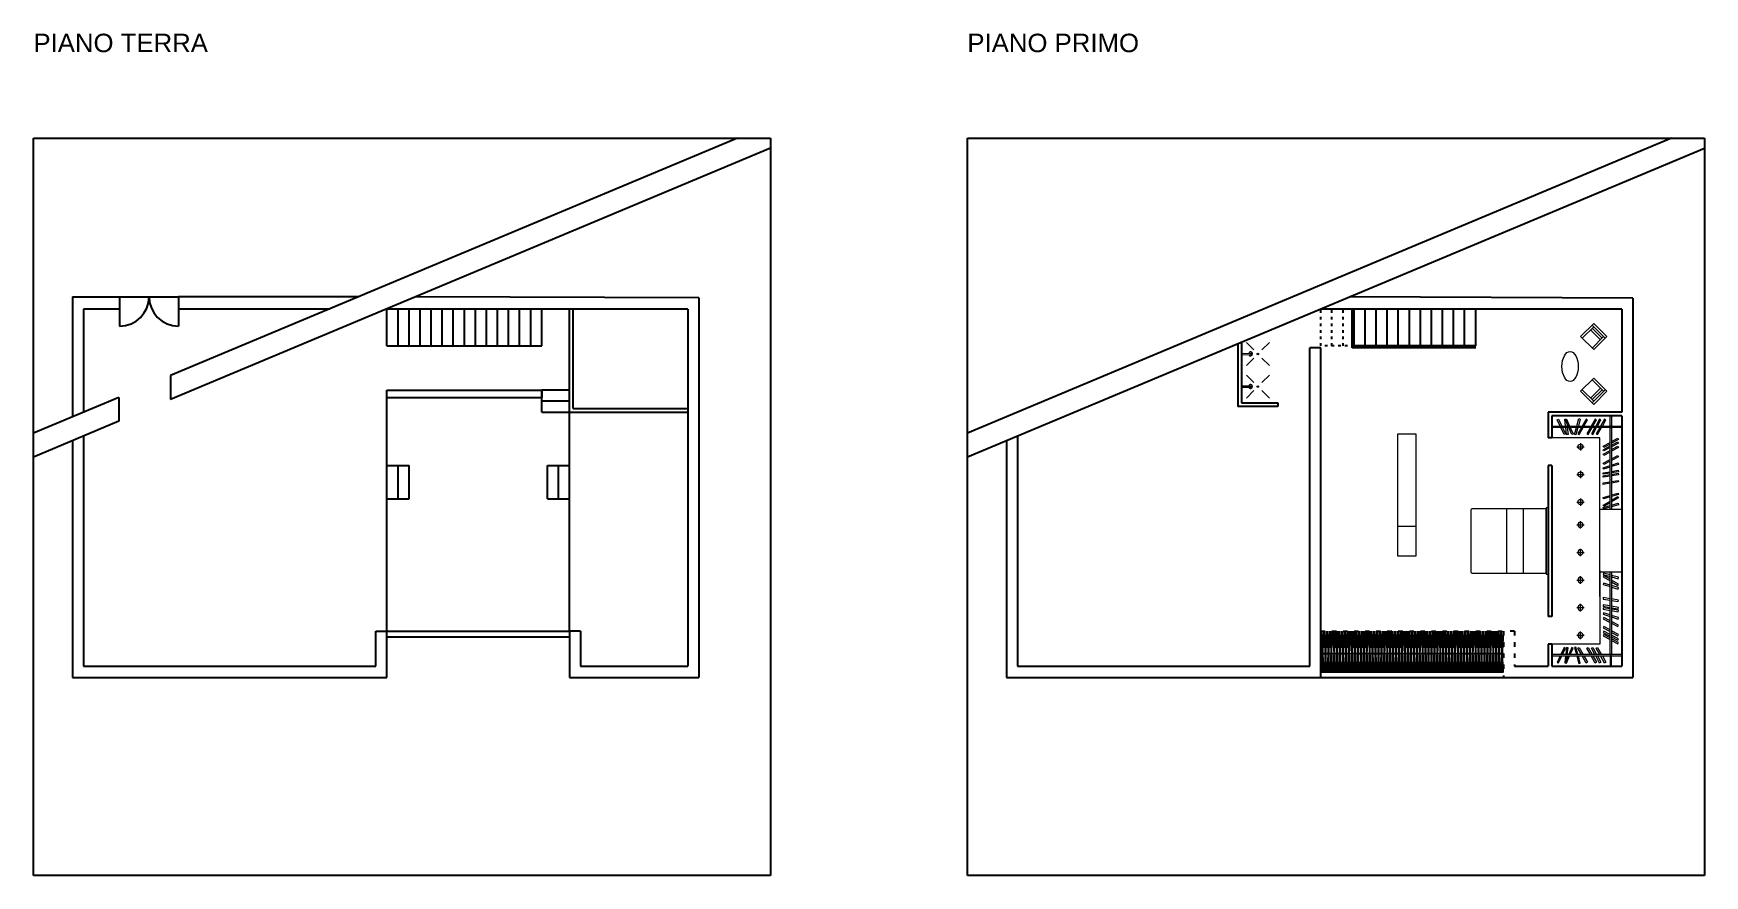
# Model space of a CAD drawing. Header units: centimetres. Extents: x 898 to 5432, y 772 to 3056.
import ezdxf

# ---------------------------------------------------------------- set-up
doc = ezdxf.new("R2010")
doc.units = ezdxf.units.CM
doc.linetypes.add('ACAD_ISO03W100', pattern=[30, 12, -18])
for name, color, linetype, lineweight in [('ARREDI_attrezzature - furniture', 175, 'Continuous', 9), ('ARREDI_attrezzature_furniture', 175, 'Continuous', 9), ('PROIEZIONI_finissime_fine lines', 251, 'Continuous', 9)]:
    doc.layers.add(name, color=color, linetype=linetype, lineweight=lineweight)
for name, color, linetype in [('MURO', 1, 'Continuous'), ('SERRAMENTI', 3, 'Continuous'), ('vetro', 4, 'Continuous'), ('Wall', 43, 'Continuous')]:
    doc.layers.add(name, color=color, linetype=linetype)
doc.styles.get("Standard").update_dxf_attribs({"font": 'arial.ttf'})

# ---------------------------------------------------------------- blocks, each defined once
blk = doc.blocks.new('luci 5372')
at = {"layer": 'ARREDI_attrezzature - furniture'}
blk.add_circle((159.318, 86.804), 0.07, dxfattribs=at)
at = {"layer": 'PROIEZIONI_finissime_fine lines'}
for p, q in [((159.418, 86.804), (159.218, 86.804)), ((159.318, 86.704), (159.318, 86.904))]:
    blk.add_line(p, q, dxfattribs=at)
blk = doc.blocks.new('letto 4860')
at = {"layer": 'ARREDI_attrezzature - furniture'}
for p, q in [((143.446, 85.473), (143.446, 83.723)), ((143.896, 85.473), (143.896, 83.723))]:
    blk.add_line(p, q, dxfattribs=at)
blk.add_lwpolyline([(142.826, 85.498), (142.776, 85.498), (142.776, 83.698), (142.826, 83.698)], close=True, dxfattribs=at)
blk.add_lwpolyline([(142.826, 83.723), (144.816, 83.723, 0.414214), (144.876, 83.783), (144.876, 85.413, 0.414214), (144.816, 85.473), (142.826, 85.473)], format="xyb", close=True, dxfattribs=at)

msp = doc.modelspace()

# ---------------------------------------------------------------- linework, layer by layer
for p, q in [((898.5, 2772.1), (2898.5, 2772.1)), ((898.5, 772.1), (898.5, 2772.1)), ((2898.5, 2772.1), (2898.5, 772.1)), ((3432.2, 2771.9), (5432.2, 2771.9)), ((3432.2, 771.9), (3432.2, 2771.9)), ((5432.2, 2771.9), (5432.2, 2509.3)), ((5432.2, 2509.3), (5432.2, 771.9)), ((1857.6, 2208.6), (1857.6, 2308.6)), ((1887.6, 2208.6), (1887.6, 2308.6)), ((1917.6, 2208.6), (1917.6, 2308.6)), ((1947.6, 2208.6), (1947.6, 2308.6)), ((1977.6, 2208.6), (1977.6, 2308.6)), ((2007.6, 2208.6), (2007.6, 2308.6)), ((2037.6, 2208.6), (2037.6, 2308.6)), ((2067.6, 2208.6), (2067.6, 2308.6)), ((2097.6, 2208.6), (2097.6, 2308.6)), ((2127.6, 2208.6), (2127.6, 2308.6)), ((2157.6, 2208.6), (2157.6, 2308.6)), ((2187.6, 2208.6), (2187.6, 2308.6)), ((2187.6, 2208.6), (2187.6, 2308.6)), ((2217.6, 2208.6), (2217.6, 2308.6)), ((2247.6, 2208.6), (2247.6, 2308.6)), ((2277.6, 2208.6), (2277.6, 2308.6)), ((2277.6, 2208.6), (2277.6, 2308.6)), ((4511.3, 2208.5), (4511.3, 2308.5)), ((4541.3, 2208.5), (4541.3, 2308.5)), ((4571.3, 2208.5), (4571.3, 2308.5)), ((4601.3, 2208.5), (4601.3, 2308.5)), ((4631.3, 2208.5), (4631.3, 2308.5)), ((4661.3, 2208.5), (4661.3, 2308.5)), ((4691.3, 2208.5), (4691.3, 2308.5)), ((4721.3, 2208.5), (4721.3, 2308.5)), ((4721.3, 2208.5), (4721.3, 2308.5)), ((4751.3, 2208.5), (4751.3, 2308.5)), ((4781.3, 2208.5), (4781.3, 2308.5)), ((4811.3, 2208.5), (4811.3, 2308.5)), ((4811.3, 2208.5), (4811.3, 2308.5)), ((1857.6, 2208.6), (2277.6, 2208.6)), ((2352.9, 2088.6), (2277.6, 2088.6)), ((2277.6, 2028.6), (2277.6, 2088.6)), ((2352.9, 2028.6), (2352.9, 2088.6)), ((1857.6, 1434.8), (1857.6, 2068.6)), ((2352.9, 2058.6), (2277.6, 2058.6)), ((2277.6, 2028.6), (2352.9, 2028.6)), ((2352.9, 1434.8), (2352.9, 2028.6)), ((1857.6, 1884.2), (1917.6, 1884.2)), ((1887.6, 1794.2), (1887.6, 1884.2)), ((1917.6, 1794.2), (1917.6, 1884.2)), ((2292.9, 1794.2), (2292.9, 1884.2)), ((2292.9, 1884.2), (2352.9, 1884.2)), ((2322.9, 1794.2), (2322.9, 1884.2)), ((1857.6, 1794.2), (1917.6, 1794.2)), ((2292.9, 1794.2), (2352.9, 1794.2)), ((2898.5, 772.1), (898.5, 772.1)), ((2318.5, 772.1), (1687.5, 772.1)), ((5432.2, 771.9), (3432.2, 771.9))]:
    msp.add_line(p, q)
at = {"linetype": 'ACAD_ISO03W100', "ltscale": 0.6}
for p, q in [((4391.3, 2208.5), (4391.3, 2308.5)), ((4421.3, 2208.5), (4421.3, 2308.5)), ((4451.3, 2208.5), (4451.3, 2308.5)), ((4481.3, 2208.5), (4391.3, 2208.5))]:
    msp.add_line(p, q, dxfattribs=at)
at = {"layer": 'ARREDI_attrezzature - furniture'}
for p, q in [((5131.4, 2269.1), (5096, 2233.7)), ((5166.7, 2233.7), (5131.4, 2269.1)), ((5096, 2233.7), (5131.4, 2198.4)), ((5131.4, 2260.6), (5100.3, 2229.5)), ((5149.7, 2225.3), (5122.9, 2252.1)), ((5162.5, 2229.5), (5127.1, 2264.8)), ((5154, 2229.5), (5127.1, 2256.4)), ((5127.1, 2202.6), (5158.2, 2233.7)), ((5131.4, 2198.4), (5166.7, 2233.7)), ((5096, 2085.5), (5131.4, 2120.8)), ((5131.4, 2058.6), (5100.3, 2089.7)), ((5149.7, 2093.9), (5122.9, 2067.1)), ((5127.1, 2116.6), (5158.2, 2085.5)), ((5154, 2089.7), (5127.1, 2062.8)), ((5162.5, 2089.7), (5127.1, 2054.3)), ((5131.4, 2120.8), (5166.7, 2085.5)), ((5131.4, 2050.1), (5096, 2085.5)), ((5166.7, 2085.5), (5131.4, 2050.1)), ((5017.6, 1959.2), (5017.6, 2019.2)), ((5017.6, 2019.2), (5207.6, 2019.2)), ((5207.6, 1339.5), (5207.6, 2019.2)), ((5147.6, 1959.2), (5017.6, 1959.2)), ((5147.6, 1529.2), (5147.6, 1959.2)), ((5175.6, 1987.2), (5179.6, 1987.2)), ((5175.6, 1764.8), (5175.6, 1987.2)), ((5179.6, 1987.2), (5179.6, 1764.8)), ((5207.6, 1764.8), (5147.6, 1764.8)), ((5147.6, 1599.5), (5147.6, 1399.5)), ((5207.6, 1594.6), (5147.6, 1594.6)), ((5175.6, 1371.5), (5175.6, 1594.6)), ((5179.6, 1594.6), (5179.6, 1371.5)), ((4391.3, 1434.7), (4396.8, 1324.5)), ((4397.3, 1434.7), (4391.8, 1324.5)), ((4393.2, 1434.8), (4398.8, 1324.5)), ((4399.3, 1434.7), (4393.8, 1324.5)), ((4399.2, 1434.7), (4404.7, 1324.5)), ((4405.3, 1434.7), (4399.7, 1324.5)), ((4401.2, 1434.8), (4406.7, 1324.5)), ((4407.3, 1434.7), (4401.7, 1324.5)), ((4407.2, 1434.7), (4412.7, 1324.5)), ((4413.3, 1434.7), (4407.8, 1324.5)), ((4409.2, 1434.7), (4414.7, 1324.5)), ((4415.3, 1434.7), (4409.8, 1324.5)), ((4415.2, 1434.7), (4420.7, 1324.5)), ((4421.2, 1434.7), (4415.7, 1324.5)), ((4417.2, 1434.7), (4422.7, 1324.5)), ((4423.2, 1434.7), (4417.7, 1324.5)), ((4423.2, 1434.7), (4428.7, 1324.5)), ((4429.2, 1434.7), (4423.7, 1324.5)), ((4425.2, 1434.7), (4430.7, 1324.5)), ((4431.2, 1434.7), (4425.7, 1324.5)), ((4431.2, 1434.7), (4436.7, 1324.5)), ((4437.2, 1434.7), (4431.7, 1324.5)), ((4433.2, 1434.7), (4438.7, 1324.5)), ((4439.2, 1434.7), (4433.7, 1324.5)), ((4439.2, 1434.7), (4444.7, 1324.5)), ((4445.2, 1434.7), (4439.7, 1324.5)), ((4441.2, 1434.7), (4446.7, 1324.5)), ((4447.2, 1434.7), (4441.7, 1324.5)), ((4447.1, 1434.7), (4452.7, 1324.5)), ((4453.2, 1434.7), (4447.7, 1324.5)), ((4449.2, 1434.7), (4454.7, 1324.5)), ((4455.2, 1434.7), (4449.7, 1324.5)), ((4455.2, 1434.7), (4460.7, 1324.5)), ((4461.2, 1434.7), (4455.7, 1324.5)), ((4457.2, 1434.7), (4462.7, 1324.5)), ((4463.2, 1434.7), (4457.7, 1324.5)), ((4463.1, 1434.7), (4468.6, 1324.5)), ((4469.2, 1434.7), (4463.6, 1324.5)), ((4465.1, 1434.7), (4470.6, 1324.5)), ((4471.2, 1434.7), (4465.7, 1324.5)), ((4471.1, 1434.7), (4476.6, 1324.5)), ((4477.2, 1434.7), (4471.7, 1324.5)), ((4473.1, 1434.7), (4478.6, 1324.5)), ((4479.2, 1434.7), (4473.7, 1324.5)), ((4479.1, 1434.7), (4484.6, 1324.5)), ((4485.1, 1434.7), (4479.6, 1324.5)), ((4481.1, 1434.7), (4486.6, 1324.5)), ((4487.1, 1434.7), (4481.6, 1324.5)), ((4487.1, 1434.7), (4492.6, 1324.5)), ((4493.1, 1434.7), (4487.6, 1324.5)), ((4489.1, 1434.7), (4494.6, 1324.5)), ((4495.1, 1434.7), (4489.6, 1324.5)), ((4495.1, 1434.7), (4500.6, 1324.5)), ((4501.1, 1434.7), (4495.6, 1324.5)), ((4497.1, 1434.7), (4502.6, 1324.5)), ((4503.1, 1434.7), (4497.6, 1324.5)), ((4503.1, 1434.7), (4508.6, 1324.5)), ((4509.1, 1434.7), (4503.6, 1324.5)), ((4505.1, 1434.7), (4510.6, 1324.5)), ((4511.1, 1434.7), (4505.6, 1324.5)), ((4511.1, 1434.7), (4516.6, 1324.5)), ((4517.1, 1434.7), (4511.6, 1324.5)), ((4513.1, 1434.7), (4518.6, 1324.5)), ((4519.1, 1434.7), (4513.6, 1324.5)), ((4519.1, 1434.7), (4524.6, 1324.5)), ((4525.1, 1434.7), (4519.6, 1324.5)), ((4521.1, 1434.7), (4526.6, 1324.5)), ((4527.1, 1434.7), (4521.6, 1324.5)), ((4527, 1434.7), (4532.5, 1324.5)), ((4533.1, 1434.7), (4527.6, 1324.5)), ((4529, 1434.7), (4534.5, 1324.5)), ((4535.1, 1434.7), (4529.6, 1324.5)), ((4535, 1434.7), (4540.6, 1324.5)), ((4541.1, 1434.7), (4535.6, 1324.5)), ((4537, 1434.7), (4542.6, 1324.5)), ((4543.1, 1434.7), (4537.6, 1324.5)), ((4543, 1434.7), (4548.5, 1324.5)), ((4549, 1434.7), (4543.5, 1324.5)), ((4545, 1434.7), (4550.5, 1324.5)), ((4551, 1434.7), (4545.5, 1324.5)), ((4551, 1434.7), (4556.5, 1324.5)), ((4557.1, 1434.7), (4551.5, 1324.5)), ((4553, 1434.7), (4558.5, 1324.5)), ((4559.1, 1434.7), (4553.5, 1324.5)), ((4559, 1434.7), (4564.5, 1324.5)), ((4565, 1434.7), (4559.5, 1324.5)), ((4561, 1434.7), (4566.5, 1324.5)), ((4567, 1434.7), (4561.5, 1324.5)), ((4567, 1434.7), (4572.5, 1324.5)), ((4573, 1434.7), (4567.5, 1324.5)), ((4569, 1434.7), (4574.5, 1324.5)), ((4575, 1434.7), (4569.5, 1324.5)), ((4575, 1434.7), (4580.5, 1324.5)), ((4581, 1434.7), (4575.5, 1324.5)), ((4577, 1434.7), (4582.5, 1324.5)), ((4583, 1434.7), (4577.5, 1324.5)), ((4583, 1434.7), (4588.5, 1324.5)), ((4589, 1434.7), (4583.5, 1324.5)), ((4585, 1434.7), (4590.5, 1324.5)), ((4591, 1434.7), (4585.5, 1324.5)), ((4590.9, 1434.7), (4596.5, 1324.5)), ((4597, 1434.7), (4591.5, 1324.5)), ((4592.9, 1434.7), (4598.5, 1324.5)), ((4599, 1434.7), (4593.5, 1324.5)), ((4599, 1434.7), (4604.5, 1324.5)), ((4605, 1434.7), (4599.5, 1324.5)), ((4601, 1434.7), (4606.5, 1324.5)), ((4607, 1434.7), (4601.5, 1324.5)), ((4606.9, 1434.7), (4612.4, 1324.5)), ((4613, 1434.7), (4607.4, 1324.5)), ((4608.9, 1434.7), (4614.4, 1324.5)), ((4615, 1434.7), (4609.4, 1324.5)), ((4614.9, 1434.7), (4620.4, 1324.5)), ((4621, 1434.7), (4615.5, 1324.5)), ((4616.9, 1434.7), (4622.4, 1324.5)), ((4623, 1434.7), (4617.5, 1324.5)), ((4622.9, 1434.7), (4628.4, 1324.5)), ((4628.9, 1434.7), (4623.4, 1324.5)), ((4624.9, 1434.7), (4630.4, 1324.5)), ((4630.9, 1434.7), (4625.4, 1324.5)), ((4630.9, 1434.7), (4636.4, 1324.5)), ((4636.9, 1434.7), (4631.4, 1324.5)), ((4632.9, 1434.7), (4638.4, 1324.5)), ((4638.9, 1434.7), (4633.4, 1324.5)), ((4638.9, 1434.7), (4644.4, 1324.5)), ((4644.9, 1434.7), (4639.4, 1324.5)), ((4640.9, 1434.7), (4646.4, 1324.5)), ((4646.9, 1434.7), (4641.4, 1324.5)), ((4646.9, 1434.7), (4652.4, 1324.5)), ((4652.9, 1434.7), (4647.4, 1324.5)), ((4648.9, 1434.7), (4654.4, 1324.5)), ((4654.9, 1434.7), (4649.4, 1324.5)), ((4654.8, 1434.7), (4660.4, 1324.5)), ((4660.9, 1434.7), (4655.4, 1324.5)), ((4656.9, 1434.7), (4662.4, 1324.5)), ((4662.9, 1434.7), (4657.4, 1324.5)), ((4662.9, 1434.7), (4668.4, 1324.5)), ((4668.9, 1434.7), (4663.4, 1324.5)), ((4664.9, 1434.7), (4670.4, 1324.5)), ((4670.9, 1434.7), (4665.4, 1324.5)), ((4670.8, 1434.7), (4676.3, 1324.5)), ((4676.9, 1434.7), (4671.4, 1324.5)), ((4672.8, 1434.7), (4678.3, 1324.5)), ((4678.9, 1434.7), (4673.4, 1324.5)), ((4678.8, 1434.7), (4684.3, 1324.5)), ((4684.9, 1434.7), (4679.4, 1324.5)), ((4680.8, 1434.7), (4686.3, 1324.5)), ((4686.9, 1434.7), (4681.4, 1324.5)), ((4686.8, 1434.7), (4692.3, 1324.5)), ((4692.8, 1434.7), (4687.3, 1324.5)), ((4688.8, 1434.7), (4694.3, 1324.5)), ((4694.8, 1434.7), (4689.3, 1324.5)), ((4694.8, 1434.7), (4700.3, 1324.5)), ((4700.8, 1434.7), (4695.3, 1324.5)), ((4696.8, 1434.7), (4702.3, 1324.5)), ((4702.8, 1434.7), (4697.3, 1324.5)), ((4702.8, 1434.7), (4708.3, 1324.5)), ((4708.8, 1434.7), (4703.3, 1324.5)), ((4704.8, 1434.7), (4710.3, 1324.5)), ((4710.8, 1434.7), (4705.3, 1324.5)), ((4710.8, 1434.7), (4716.3, 1324.5)), ((4716.8, 1434.7), (4711.3, 1324.5)), ((4712.8, 1434.7), (4718.3, 1324.5)), ((4718.8, 1434.7), (4713.3, 1324.5)), ((4718.8, 1434.7), (4724.3, 1324.5)), ((4724.8, 1434.7), (4719.3, 1324.5)), ((4720.8, 1434.7), (4726.3, 1324.5)), ((4726.8, 1434.7), (4721.3, 1324.5)), ((4726.8, 1434.7), (4732.3, 1324.5)), ((4732.8, 1434.7), (4727.3, 1324.5)), ((4728.8, 1434.7), (4734.3, 1324.5)), ((4734.8, 1434.7), (4729.3, 1324.5)), ((4734.7, 1434.7), (4740.2, 1324.5)), ((4740.8, 1434.7), (4735.3, 1324.5)), ((4736.7, 1434.7), (4742.2, 1324.5)), ((4742.8, 1434.7), (4737.3, 1324.5)), ((4742.7, 1434.7), (4748.3, 1324.5)), ((4748.8, 1434.7), (4743.3, 1324.5)), ((4744.7, 1434.7), (4750.3, 1324.5)), ((4750.8, 1434.7), (4745.3, 1324.5)), ((4750.7, 1434.7), (4756.2, 1324.5)), ((4756.7, 1434.7), (4751.2, 1324.5)), ((4752.7, 1434.7), (4758.2, 1324.5)), ((4758.7, 1434.7), (4753.2, 1324.5)), ((4758.7, 1434.7), (4764.2, 1324.5)), ((4764.8, 1434.7), (4759.2, 1324.5)), ((4760.7, 1434.7), (4766.2, 1324.5)), ((4766.8, 1434.7), (4761.2, 1324.5)), ((4766.7, 1434.7), (4772.2, 1324.5)), ((4772.7, 1434.7), (4767.2, 1324.5)), ((4768.7, 1434.7), (4774.2, 1324.5)), ((4774.7, 1434.7), (4769.2, 1324.5)), ((4774.7, 1434.7), (4780.2, 1324.5)), ((4780.7, 1434.7), (4775.2, 1324.5)), ((4776.7, 1434.7), (4782.2, 1324.5)), ((4782.7, 1434.7), (4777.2, 1324.5)), ((4782.7, 1434.7), (4788.2, 1324.5)), ((4788.7, 1434.7), (4783.2, 1324.5)), ((4784.7, 1434.7), (4790.2, 1324.5)), ((4790.7, 1434.7), (4785.2, 1324.5)), ((4790.7, 1434.7), (4796.2, 1324.5)), ((4796.7, 1434.7), (4791.2, 1324.5)), ((4792.7, 1434.7), (4798.2, 1324.5)), ((4798.7, 1434.7), (4793.2, 1324.5)), ((4798.6, 1434.7), (4804.2, 1324.5)), ((4804.7, 1434.7), (4799.2, 1324.5)), ((4800.6, 1434.7), (4806.2, 1324.5)), ((4806.7, 1434.7), (4801.2, 1324.5)), ((4806.7, 1434.7), (4812.2, 1324.5)), ((4812.7, 1434.7), (4807.2, 1324.5)), ((4808.7, 1434.7), (4814.2, 1324.5)), ((4814.7, 1434.7), (4809.2, 1324.5)), ((4814.6, 1434.7), (4820.1, 1324.5)), ((4820.7, 1434.7), (4815.1, 1324.5)), ((4816.6, 1434.7), (4822.1, 1324.5)), ((4822.7, 1434.7), (4817.1, 1324.5)), ((4822.6, 1434.7), (4828.1, 1324.5)), ((4828.7, 1434.7), (4823.2, 1324.5)), ((4824.6, 1434.7), (4830.1, 1324.5)), ((4830.7, 1434.7), (4825.2, 1324.5)), ((4830.6, 1434.7), (4836.1, 1324.5)), ((4836.6, 1434.7), (4831.1, 1324.5)), ((4832.6, 1434.7), (4838.1, 1324.5)), ((4838.6, 1434.7), (4833.1, 1324.5)), ((4838.6, 1434.7), (4844.1, 1324.5)), ((4844.6, 1434.7), (4839.1, 1324.5)), ((4840.6, 1434.7), (4846.1, 1324.5)), ((4846.6, 1434.7), (4841.1, 1324.5)), ((4846.6, 1434.7), (4852.1, 1324.5)), ((4852.6, 1434.7), (4847.1, 1324.5)), ((4848.6, 1434.7), (4854.1, 1324.5)), ((4854.6, 1434.7), (4849.1, 1324.5)), ((4854.6, 1434.7), (4860.1, 1324.5)), ((4860.6, 1434.7), (4855.1, 1324.5)), ((4856.6, 1434.7), (4862.1, 1324.5)), ((4862.6, 1434.7), (4857.1, 1324.5)), ((4862.5, 1434.7), (4868.1, 1324.5)), ((4868.6, 1434.7), (4863.1, 1324.5)), ((4864.6, 1434.7), (4870.1, 1324.5)), ((4870.6, 1434.7), (4865.1, 1324.5)), ((4870.6, 1434.7), (4876.1, 1324.5)), ((4876.6, 1434.8), (4871.1, 1324.5)), ((4872.6, 1434.7), (4878.1, 1324.5)), ((4878.6, 1434.7), (4873.1, 1324.5)), ((4878.5, 1434.7), (4884, 1324.5)), ((4884.6, 1434.8), (4879.1, 1324.5)), ((4880.5, 1434.7), (4886, 1324.5)), ((4886.6, 1434.7), (4881.1, 1324.5)), ((4886.5, 1434.7), (4886.6, 1434.2)), ((4391.3, 1375.3), (4886.6, 1375.3)), ((4391.3, 1373.3), (4886.6, 1373.3)), ((5147.6, 1399.5), (5017.6, 1399.5)), ((5017.6, 1399.5), (5017.6, 1339.5)), ((5175.6, 1371.5), (5179.6, 1371.5)), ((5017.6, 1339.5), (5207.6, 1339.5))]:
    msp.add_line(p, q, dxfattribs=at)
for points in [[(5040.7, 1991.2), (5032.6, 2008.4), (5036.2, 2010.1), (5045.1, 1991.2)], [(5055.3, 1991.2), (5053.4, 2009.8), (5057.4, 2010.2), (5059.4, 1991.2)], [(5061.7, 1991.2), (5054.2, 2008.6), (5057.8, 2010.2), (5066.1, 1991.2)], [(5085.6, 1991.2), (5091.2, 2011.3), (5095.1, 2010.2), (5089.8, 1991.2)], [(5104.8, 1991.2), (5114.3, 2008.3), (5110.8, 2010.2), (5100.2, 1991.2)], [(5129.4, 1991.2), (5138.9, 2008.3), (5135.4, 2010.2), (5124.8, 1991.2)], [(5141.4, 1991.2), (5151, 2008.3), (5147.5, 2010.2), (5136.9, 1991.2)], [(5154.8, 1991.2), (5164.3, 2008.3), (5160.8, 2010.2), (5150.2, 1991.2)], [(5047, 1987.2), (5055.2, 1969.9), (5051.6, 1968.2), (5042.6, 1987.2)], [(5059.8, 1987.2), (5061.7, 1968.6), (5057.7, 1968.2), (5055.8, 1987.2)], [(5067.8, 1987.2), (5075.4, 1969.8), (5071.7, 1968.2), (5063.5, 1987.2)], [(5088.7, 1987.2), (5083.1, 1967.1), (5079.2, 1968.2), (5084.5, 1987.2)], [(5098, 1987.2), (5088.4, 1970.2), (5091.9, 1968.2), (5102.5, 1987.2)], [(5122.5, 1987.2), (5113, 1970.2), (5116.5, 1968.2), (5127.1, 1987.2)], [(5134.6, 1987.2), (5125.1, 1970.2), (5128.6, 1968.2), (5139.2, 1987.2)], [(5148, 1987.2), (5138.4, 1970.2), (5141.9, 1968.2), (5152.5, 1987.2)], [(5179.6, 1949), (5196.7, 1958.1), (5198.6, 1954.6), (5179.6, 1944.4)], [(5175.6, 1942.3), (5158.5, 1933.2), (5156.6, 1936.7), (5175.6, 1946.8)], [(5175.6, 1932.7), (5158.5, 1923.6), (5156.6, 1927.1), (5175.6, 1937.2)], [(5175.6, 1920.6), (5158.5, 1911.5), (5156.6, 1915), (5175.6, 1925.1)], [(5179.6, 1939.4), (5196.7, 1948.5), (5198.6, 1945), (5179.6, 1934.8)], [(5179.6, 1927.3), (5196.7, 1936.4), (5198.6, 1932.9), (5179.6, 1922.7)], [(5179.6, 1902.5), (5196.7, 1911.6), (5198.6, 1908), (5179.6, 1897.9)], [(5175.6, 1895.8), (5158.5, 1886.7), (5156.6, 1890.2), (5175.6, 1900.3)], [(5175.6, 1879.8), (5157.8, 1874.1), (5156.6, 1877.9), (5175.6, 1884.1)], [(5175.6, 1863.4), (5157.2, 1860.4), (5156.6, 1864.3), (5175.6, 1867.4)], [(5175.6, 1855.5), (5157.2, 1852.4), (5156.6, 1856.4), (5175.6, 1859.5)], [(5179.6, 1885.3), (5197.4, 1891), (5198.6, 1887.2), (5179.6, 1881.1)], [(5179.6, 1868.1), (5197.9, 1871.1), (5198.6, 1867.1), (5179.6, 1864)], [(5179.6, 1860.2), (5197.9, 1863.2), (5198.6, 1859.2), (5179.6, 1856.1)], [(5175.6, 1835.9), (5157.2, 1832.8), (5156.6, 1836.8), (5175.6, 1839.9)], [(5179.6, 1840.6), (5197.9, 1843.6), (5198.6, 1839.6), (5179.6, 1836.5)], [(5175.6, 1798.8), (5157.7, 1793.5), (5156.6, 1797.4), (5175.6, 1803)], [(5175.6, 1782.9), (5158.6, 1772.8), (5156.6, 1776.2), (5175.6, 1787.6)], [(5175.6, 1771.4), (5157.6, 1766.4), (5156.6, 1770.3), (5175.6, 1775.6)], [(5179.6, 1804.2), (5197.4, 1809.5), (5198.6, 1805.7), (5179.6, 1800)], [(5179.6, 1790), (5196.5, 1800.1), (5198.6, 1796.7), (5179.6, 1785.3)], [(5179.6, 1776.7), (5197.5, 1781.7), (5198.6, 1777.8), (5179.6, 1772.5)], [(5175.6, 1587.3), (5157.6, 1592.3), (5156.6, 1588.4), (5175.6, 1583.1)], [(5175.6, 1575.8), (5158.6, 1585.9), (5156.6, 1582.5), (5175.6, 1571.1)], [(5175.6, 1559.9), (5157.7, 1565.2), (5156.6, 1561.3), (5175.6, 1555.7)], [(5179.6, 1582), (5197.5, 1577), (5198.6, 1580.9), (5179.6, 1586.2)], [(5179.6, 1568.7), (5196.5, 1558.6), (5198.6, 1562), (5179.6, 1573.4)], [(5179.6, 1554.5), (5197.4, 1549.2), (5198.6, 1553), (5179.6, 1558.7)], [(5175.6, 1522.9), (5157.2, 1525.9), (5156.6, 1521.9), (5175.6, 1518.8)], [(5175.6, 1503.3), (5157.2, 1506.3), (5156.6, 1502.3), (5175.6, 1499.2)], [(5175.6, 1495.3), (5157.2, 1498.3), (5156.6, 1494.4), (5175.6, 1491.3)], [(5179.6, 1518.2), (5197.9, 1515.1), (5198.6, 1519.1), (5179.6, 1522.2)], [(5179.6, 1498.5), (5197.9, 1495.5), (5198.6, 1499.5), (5179.6, 1502.6)], [(5175.6, 1478.9), (5157.8, 1484.6), (5156.6, 1480.8), (5175.6, 1474.7)], [(5175.6, 1462.9), (5158.5, 1472), (5156.6, 1468.5), (5175.6, 1458.4)], [(5179.6, 1490.6), (5197.9, 1487.6), (5198.6, 1491.6), (5179.6, 1494.7)], [(5179.6, 1473.4), (5197.4, 1467.7), (5198.6, 1471.5), (5179.6, 1477.6)], [(5179.6, 1456.3), (5196.7, 1447.2), (5198.6, 1450.7), (5179.6, 1460.8)], [(5175.6, 1438.1), (5158.5, 1447.2), (5156.6, 1443.7), (5175.6, 1433.6)], [(5175.6, 1426), (5158.5, 1435.1), (5156.6, 1431.6), (5175.6, 1421.5)], [(5175.6, 1416.4), (5158.5, 1425.6), (5156.6, 1422), (5175.6, 1411.9)], [(5179.6, 1431.4), (5196.7, 1422.3), (5198.6, 1425.8), (5179.6, 1436)], [(5179.6, 1419.4), (5196.7, 1410.2), (5198.6, 1413.8), (5179.6, 1423.9)], [(5179.6, 1409.8), (5196.7, 1400.6), (5198.6, 1404.2), (5179.6, 1414.3)], [(5040.7, 1367.5), (5032.6, 1350.3), (5036.2, 1348.6), (5045.1, 1367.5)], [(5047, 1371.5), (5055.2, 1388.8), (5051.6, 1390.5), (5042.6, 1371.5)], [(5055.3, 1367.5), (5053.4, 1348.9), (5057.4, 1348.5), (5059.4, 1367.5)], [(5061.7, 1367.5), (5054.2, 1350.1), (5057.8, 1348.5), (5066.1, 1367.5)], [(5059.8, 1371.5), (5061.7, 1390.1), (5057.7, 1390.5), (5055.8, 1371.5)], [(5067.8, 1371.5), (5075.4, 1388.9), (5071.7, 1390.5), (5063.5, 1371.5)], [(5088.7, 1371.5), (5083.1, 1391.6), (5079.2, 1390.5), (5084.5, 1371.5)], [(5085.6, 1367.5), (5091.2, 1347.4), (5095.1, 1348.5), (5089.8, 1367.5)], [(5098, 1371.5), (5088.4, 1388.6), (5091.9, 1390.5), (5102.5, 1371.5)], [(5104.8, 1367.5), (5114.3, 1350.5), (5110.8, 1348.5), (5100.2, 1367.5)], [(5122.5, 1371.5), (5113, 1388.6), (5116.5, 1390.5), (5127.1, 1371.5)], [(5129.4, 1367.5), (5138.9, 1350.5), (5135.4, 1348.5), (5124.8, 1367.5)], [(5134.6, 1371.5), (5125.1, 1388.6), (5128.6, 1390.5), (5139.2, 1371.5)], [(5141.4, 1367.5), (5151, 1350.5), (5147.5, 1348.5), (5136.9, 1367.5)], [(5148, 1371.5), (5138.4, 1388.6), (5141.9, 1390.5), (5152.5, 1371.5)], [(5154.8, 1367.5), (5164.3, 1350.5), (5160.8, 1348.5), (5150.2, 1367.5)]]:
    msp.add_lwpolyline(points, dxfattribs=at)
for points in [[(5179.6, 2019.2), (5179.6, 1991.2), (5175.6, 1991.2), (5175.6, 2019.2)], [(5017.6, 1987.2), (5017.6, 1991.2), (5207.6, 1991.2), (5207.6, 1987.2)], [(5017.6, 1371.5), (5017.6, 1367.5), (5207.6, 1367.5), (5207.6, 1371.5)], [(5179.6, 1339.5), (5179.6, 1367.5), (5175.6, 1367.5), (5175.6, 1339.5)]]:
    msp.add_lwpolyline(points, close=True, dxfattribs=at)
msp.add_ellipse((5067.3, 2152.7), major_axis=(0, 40.8), ratio=0.539714, dxfattribs=at)
at = {"layer": 'ARREDI_attrezzature_furniture'}
for p, q in [((4176.1, 2188.8), (4200.7, 2188.4)), ((4176.1, 2188.8), (4176.1, 2184.6)), ((4176.1, 2184.6), (4200.7, 2185.1)), ((4189, 2218), (4209.1, 2197.8)), ((4251.5, 2218), (4231.4, 2197.8)), ((4209.1, 2175.6), (4189, 2155.5)), ((4251.5, 2155.5), (4231.4, 2175.6)), ((4176.1, 2100.5), (4200.7, 2100.1)), ((4176.1, 2100.5), (4176.1, 2096.3)), ((4176.1, 2096.3), (4200.7, 2096.7)), ((4189, 2129.6), (4209.1, 2109.5)), ((4209.1, 2087.3), (4189, 2067.2)), ((4251.5, 2129.6), (4231.4, 2109.5)), ((4251.5, 2067.2), (4231.4, 2087.3))]:
    msp.add_line(p, q, dxfattribs=at)
for points in [[(4599.4, 1719.4), (4649.4, 1719.4), (4649.4, 1969.4), (4599.4, 1969.4), (4599.4, 1719.4)], [(4599.4, 1719.4), (4599.4, 1639.4), (4649.4, 1639.4), (4649.4, 1719.4)]]:
    msp.add_lwpolyline(points, dxfattribs=at)
for centre in [(4220.2, 2186.7), (4220.2, 2098.4)]:
    msp.add_circle(centre, 2, dxfattribs=at)
for centre, radius, start, end in [((4200.6, 2186.7), 5.48, 198.7094, 161.2906), ((4200.6, 2186.7), 1.67, 272.8454, 87.1546), ((4200.6, 2098.4), 5.48, 198.7094, 161.2906), ((4200.6, 2098.4), 1.67, 272.8454, 87.1546)]:
    msp.add_arc(centre, radius, start, end, dxfattribs=at)
at = {"layer": 'MURO'}
for p, q in [((2809, 2772.1), (1270.7, 2127.9)), ((5342.7, 2771.9), (3432.2, 1971.9)), ((2898.5, 2744.5), (1270.7, 2062.9)), ((5432.2, 2744.4), (3432.2, 1906.9)), ((1270.7, 2127.9), (1270.7, 2062.9)), ((1130.2, 2069.1), (898.5, 1972.1)), ((1130.2, 2069.1), (1130.2, 2004.1)), ((1130.2, 2004.1), (898.5, 1907))]:
    msp.add_line(p, q, dxfattribs=at)
at = {"layer": 'SERRAMENTI'}
for p, q in [((1132.1, 2342.1), (1292.1, 2342.1)), ((1132.1, 2342.1), (1132.1, 2262.1)), ((1292.1, 2342.1), (1292.1, 2262.1))]:
    msp.add_line(p, q, dxfattribs=at)
for centre, start, end in [((1132.1, 2342.1), 270, 0), ((1292.1, 2342.1), 180, 270)]:
    msp.add_arc(centre, 80, start, end, dxfattribs=at)
at = {"layer": 'vetro'}
for p, q in [((1857.6, 1434.8), (2352.9, 1434.8)), ((1857.6, 1419.8), (2352.9, 1419.8)), ((4391.3, 1324.5), (4886.6, 1324.5)), ((4391.3, 1309.5), (4886.6, 1309.5))]:
    msp.add_line(p, q, dxfattribs=at)
at = {"layer": 'vetro', "linetype": 'ACAD_ISO03W100'}
for p, q in [((4391.3, 1434.7), (4886.6, 1434.7)), ((4391.3, 1419.7), (4886.6, 1419.7))]:
    msp.add_line(p, q, dxfattribs=at)
at = {"layer": 'Wall'}
for p, q in [((1004.2, 2342.1), (1004.2, 2016.3)), ((1004.2, 2342.1), (1132.1, 2342.1)), ((1782.1, 2342.1), (1292.1, 2342.1)), ((2703.9, 2338.6), (1936.1, 2341.5)), ((2703.9, 2338.6), (2703.9, 1309.6)), ((5237.6, 2338.5), (4469.7, 2341.4)), ((5237.6, 2338.5), (5237.6, 1309.5)), ((1034.2, 2308.6), (1034.2, 2028.9)), ((1132.1, 2308.6), (1034.2, 2308.6)), ((1702.2, 2308.6), (1292.1, 2308.6)), ((2673.9, 2308.6), (1857.6, 2308.6)), ((2352.9, 2028.6), (2352.9, 2308.6)), ((2362.9, 2038.6), (2362.9, 2308.6)), ((2673.9, 2308.6), (2673.9, 1339.6)), ((5207.6, 2308.5), (4391.3, 2308.5)), ((4476.3, 2203.5), (4476.3, 2308.5)), ((4481.3, 2208.5), (4481.3, 2308.5)), ((5207.6, 2308.5), (5207.6, 2029.2)), ((4166.1, 2214.2), (4166.1, 2044.3)), ((4176.1, 2218.4), (4176.1, 2054.3)), ((4361.3, 1339.5), (4361.3, 2203.5)), ((4391.3, 2203.5), (4361.3, 2203.5)), ((4391.3, 1309.5), (4391.3, 2203.5)), ((4811.3, 2203.5), (4476.3, 2203.5)), ((4811.3, 2208.5), (4481.3, 2208.5)), ((1857.6, 2088.6), (2277.6, 2088.6)), ((1857.6, 2068.6), (1857.6, 2088.6)), ((2277.6, 2088.6), (2277.6, 2068.6)), ((1857.6, 2068.6), (2277.6, 2068.6)), ((4274.7, 2044.3), (4166.1, 2044.3)), ((4176.1, 2054.3), (4274.7, 2054.3)), ((4274.7, 2054.3), (4274.7, 2044.3)), ((2352.9, 2028.6), (2673.9, 2028.6)), ((2362.9, 2038.6), (2670.9, 2038.6)), ((5207.6, 2029.2), (5007.6, 2029.2)), ((5007.6, 2029.2), (5007.6, 1959.2)), ((5207.6, 2019.2), (5017.6, 2019.2)), ((5017.6, 2019.2), (5017.6, 1959.2)), ((5207.6, 2019.2), (5207.6, 1339.5)), ((1004.2, 1951.3), (1004.2, 1309.6)), ((1034.2, 1963.9), (1034.2, 1339.6)), ((3537.9, 1951.2), (3537.9, 1309.5)), ((3567.9, 1963.7), (3567.9, 1339.5)), ((5017.6, 1959.2), (5007.6, 1959.2)), ((5017.6, 1884.2), (5007.6, 1884.2)), ((5007.6, 1884.2), (5007.6, 1474.5)), ((5017.6, 1884.2), (5017.6, 1474.5)), ((5017.6, 1474.5), (5007.6, 1474.5)), ((1827.6, 1339.6), (1827.6, 1434.8)), ((1827.6, 1434.8), (1857.6, 1434.8)), ((1857.6, 1309.6), (1857.6, 1434.8)), ((1857.6, 1309.6), (1857.6, 1434.8)), ((2352.9, 1434.8), (2352.9, 1309.6)), ((2382.9, 1434.8), (2352.9, 1434.8)), ((2382.9, 1434.8), (2382.9, 1339.6)), ((5017.6, 1399.5), (5007.6, 1399.5)), ((5007.6, 1399.5), (5007.6, 1339.5)), ((5017.6, 1399.5), (5017.6, 1339.5)), ((1034.2, 1339.6), (1827.6, 1339.6)), ((2382.9, 1339.6), (2673.9, 1339.6)), ((3567.9, 1339.5), (4361.3, 1339.5)), ((4916.6, 1339.5), (5007.6, 1339.5)), ((5017.6, 1339.5), (5207.6, 1339.5)), ((1004.2, 1309.6), (1857.6, 1309.6)), ((2352.9, 1309.6), (2703.9, 1309.6)), ((3537.9, 1309.5), (4391.3, 1309.5)), ((4886.6, 1309.5), (5237.6, 1309.5))]:
    msp.add_line(p, q, dxfattribs=at)
at = {"layer": 'Wall', "linetype": 'ACAD_ISO03W100'}
for p, q in [((4361.3, 1339.5), (4361.3, 1434.7)), ((4391.3, 1309.5), (4391.3, 1434.7)), ((4886.6, 1434.7), (4886.6, 1309.5)), ((4916.6, 1434.7), (4886.6, 1434.7)), ((4916.6, 1434.7), (4916.6, 1339.5))]:
    msp.add_line(p, q, dxfattribs=at)

# ---------------------------------------------------------------- block references
at = {"layer": 'ARREDI_attrezzature - furniture', "rotation": 180}
for name, p, xscale, yscale, zscale in [('luci 5372', (21027.3, 10615.5), 99.99999999997726, 99.99999999997726, 99.99999999997726), ('luci 5372', (21027.3, 10540.5), 99.99999999997726, 99.99999999997726, 99.99999999997726), ('letto 4860', (19285.2, 10139.2), 100.0000000000693, 100.0000000000693, 100.0000000000693), ('luci 5372', (21027.3, 10465.5), 99.99999999997726, 99.99999999997726, 99.99999999997726)]:
    msp.add_blockref(name, p, dxfattribs=dict(at, xscale=xscale, yscale=yscale, zscale=zscale))
at = {"layer": 'ARREDI_attrezzature - furniture', "xscale": -99.99999999993936, "yscale": 99.99999999993936, "zscale": 99.99999999993936}
for p in [(21027.3, -6956.8), (21027.3, -7031.8), (21027.3, -7106.8), (21027.3, -7181.8), (21027.3, -7256.8)]:
    msp.add_blockref('luci 5372', p, dxfattribs=at)

# ---------------------------------------------------------------- texts
at = {"char_height": 50, "attachment_point": 1}
for s, insert in [('PIANO TERRA', (898.5, 3055.4)), ('PIANO PRIMO', (3432.2, 3055.4))]:
    msp.add_mtext_dynamic_manual_height_columns(s, width=1017.121, gutter_width=12.5, heights=[0], dxfattribs=dict(at, insert=insert))

doc.saveas('drawing.dxf')
